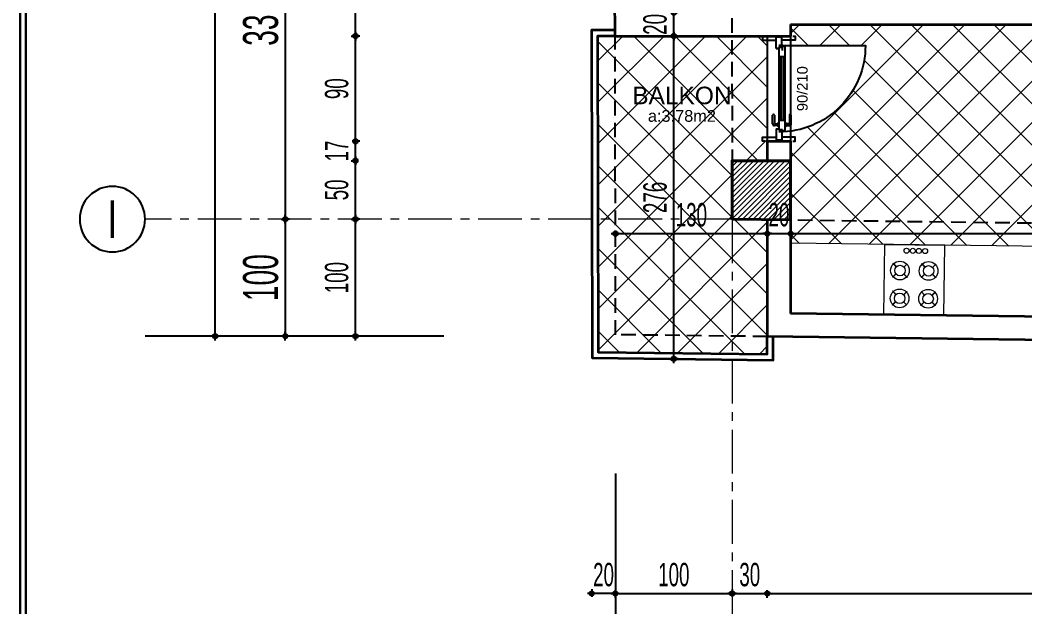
# Model space of a CAD drawing. Extents: x 386248 to 427517, y 4539405 to 4542296.
# Drawn here: x 395857 to 396717, y 4540018 to 4540519 of the extents above; entities that cross this region are included whole.
import ezdxf
from ezdxf.enums import TextEntityAlignment as Align

# ---------------------------------------------------------------- set-up
doc = ezdxf.new("R2010")
doc.units = 0
for name, pattern in [('CENTER', [2, 1.25, -0.25, 0.25, -0.25]), ('CENTERX2', [4, 2.5, -0.5, 0.5, -0.5]), ('DASHED2', [0.375, 0.25, -0.125]), ('DUZ', [0])]:
    doc.linetypes.add(name, pattern=pattern)
for name, color, linetype, lineweight in [('AKS', 251, 'CENTERX2', 20), ('AKS YAZISI', 4, 'Continuous', 25), ('ASIK', 3, 'Continuous', 20), ('DIŞ 2', 167, 'Continuous', 25), ('DUVAR', 4, 'Continuous', 35), ('GOR1', 51, 'Continuous', 25), ('kolon', 1, 'Continuous', 40), ('OLCU10', 2, 'Continuous', 25), ('tarama kolon', 8, 'Continuous', 13), ('tarama ıslak zemin', 216, 'Continuous', 9), ('TEFRİŞ', 103, 'Continuous', 18), ('YAZILAR', 1, 'Continuous', 30), ('ölçü20', 1, 'Continuous', 20)]:
    doc.layers.add(name, color=color, linetype=linetype, lineweight=lineweight)
for name, color, linetype in [('alan', 7, 'Continuous'), ('DIM', 7, 'Continuous'), ('duvar-kesim', 250, 'Continuous'), ('kapi', 16, 'Continuous'), ('kapi-yazi', 140, 'Continuous'), ('mahal', 7, 'Continuous'), ('Y-IMAR', 15, 'DUZ')]:
    doc.layers.add(name, color=color, linetype=linetype)
doc.styles.get("Standard").update_dxf_attribs({"font": 'arial.ttf'})
doc.styles.add('T', font='ISOt.shx', dxfattribs={"width": 0.6})
doc.styles.add('UNIV', font='', dxfattribs={"width": 0.7})
doc.styles.get('UNIV').set_extended_font_data('Comic Sans MS')
doc.dimstyles.new('DOT2', dxfattribs={"dimtxt": 20, "dimasz": 0.7, "dimexe": 5, "dimexo": 5, "dimgap": 6, "dimtad": 1, "dimdec": 0, "dimdsep": 46, "dimtxsty": 'T', "dimblk1": 'SEL2', "dimblk2": 'SEL2', "dimsah": 1, "dimcen": 0, "dimse1": 1, "dimse2": 1, "dimclrd": 256, "dimclre": 256, "dimclrt": 256, "dimadec": 0, "dimazin": 0, "dimtfac": 1, "dimtdec": 0, "dimtix": 1, "dimtmove": 2, "dimatfit": 3, "dimldrblk": 'SEL2', "dimfxl": 1, "dimtolj": 1, "dimtzin": 0, "dimarcsym": 0})
pattern_1 = [(45, (170792.406, 4604203.09), (-17.6776695, 17.6776695), []), (135, (170792.406, 4604203.09), (-17.6776695, -17.6776695), [])]

# ---------------------------------------------------------------- blocks, each defined once
blk = doc.blocks.new('Firin-3')
blk.add_lwpolyline([(-25.5, 0), (25.5, 0), (25.5, -60), (-25.5, -60)], close=True)
at = {"color": 8}
for points in [[(-18.33, -8.27), (-15.49, -11.11), (-15.67, -11.29), (-18.51, -8.45)], [(-6.09, -8.27), (-5.91, -8.45), (-8.75, -11.29), (-8.93, -11.11)], [(6.09, -8.27), (8.93, -11.11), (8.75, -11.29), (5.91, -8.45)], [(18.32, -8.27), (18.5, -8.45), (15.67, -11.29), (15.48, -11.11)], [(-18.2, -19.98), (-18.38, -19.79), (-15.54, -16.96), (-15.36, -17.14)], [(6.22, -19.98), (6.04, -19.79), (8.88, -16.96), (9.06, -17.14)], [(-9.07, -17.42), (-6.23, -20.26), (-6.05, -20.08), (-8.89, -17.24)], [(15.34, -17.42), (18.18, -20.26), (18.36, -20.08), (15.53, -17.24)], [(-18.43, -32.06), (-15.59, -34.89), (-15.77, -35.08), (-18.61, -32.24)], [(-6.19, -32.06), (-6.01, -32.24), (-8.85, -35.08), (-9.03, -34.89)], [(6.09, -32.06), (8.93, -34.89), (8.75, -35.08), (5.91, -32.24)], [(18.32, -32.06), (18.5, -32.24), (15.67, -35.08), (15.48, -34.89)], [(-18.3, -43.76), (-18.48, -43.58), (-15.64, -40.74), (-15.46, -40.92)], [(-9.17, -41.2), (-6.33, -44.04), (-6.15, -43.86), (-8.99, -41.02)], [(6.22, -43.76), (6.04, -43.58), (8.88, -40.74), (9.06, -40.92)], [(15.34, -41.2), (18.18, -44.04), (18.36, -43.86), (15.53, -41.02)]]:
    blk.add_lwpolyline(points, close=True, dxfattribs=at)
for centre, radius in [((-12.21, -14.07), 8.01), ((12.21, -14.07), 8.01), ((-12.21, -14.07), 4.49), ((12.21, -14.07), 4.49), ((-12.31, -37.85), 8.01), ((-12.31, -37.85), 4.49), ((12.21, -37.85), 8.01), ((12.21, -37.85), 4.49), ((-9.03, -54.83), 2.16), ((-3.78, -54.83), 2.16), ((1.34, -54.83), 2.16), ((6.77, -54.83), 2.16)]:
    blk.add_circle(centre, radius, dxfattribs=at)
blk = doc.blocks.new('fm-door1')
at = {"linetype": 'Continuous'}
for p, q in [((0, 2.5), (0, -2.5)), ((10, 2.5), (0, 2.5)), ((7.97, 3.18), (7.97, -0.03)), ((8.4, 2.76), (12.78, 2.76)), ((9, 5), (91, 5)), ((9, 5), (9, 3)), ((10, 3), (9, 3)), ((10, 3), (10, -0.5)), ((10, 3), (10, -0.5)), ((10, 0), (90, 0)), ((19, 5), (19, 0)), ((81, 5), (81, 0)), ((91, 3), (90, 3)), ((90, 3), (90, -0.5)), ((90, 2.5), (100, 2.5)), ((91, 5), (91, 3)), ((100, 2.5), (100, -2.5)), ((11, -2.5), (0, -2.5)), ((10, -0.5), (11, -0.5)), ((11, -0.5), (10, -0.5)), ((11, -0.5), (11, -2.5)), ((11, -2.5), (11, -0.5)), ((89, -2.5), (89, -0.5)), ((89, -0.5), (90, -0.5)), ((89, -2.5), (100, -2.5))]:
    blk.add_line(p, q, dxfattribs=at)
at = {"color": 8, "linetype": 'Continuous'}
for p, q in [((19, 3.5), (81, 3.5)), ((19, 1.5), (81, 1.5))]:
    blk.add_line(p, q, dxfattribs=at)
at = {"linetype": 'Continuous'}
for points in [[(85.76, 5.81), (85.76, 8.89, 0.414214), (84.24, 10.41), (75.86, 10.41, 1), (75.86, 8.89), (83.48, 8.89, -0.414214), (84.24, 8.13), (84.24, 5.81)], [(85.76, -0.81), (85.76, -3.89, -0.414214), (84.24, -5.41), (75.86, -5.41, -1), (75.86, -3.89), (83.48, -3.89, 0.414214), (84.24, -3.13), (84.24, -0.81)]]:
    blk.add_lwpolyline(points, format="xyb", dxfattribs=at)
for points in [[(86.9, 5), (86.9, 5.81), (83.1, 5.81), (83.1, 5)], [(86.9, 0), (86.9, -0.81), (83.1, -0.81), (83.1, 0)]]:
    blk.add_lwpolyline(points, dxfattribs=at)
blk.add_circle((8.4, 3.18), 0.426, dxfattribs=at)
blk = doc.blocks.new('SEL2')
at = {"layer": 'OLCU10'}
for p, q in [((5.25, 0), (-5.25, 0)), ((0, 5.25), (0, -3.95))]:
    blk.add_line(p, q, dxfattribs=at)
blk.add_circle((0, 0), 2.75, dxfattribs=at)
blk = doc.blocks.new('*D2148')
at = {"layer": 'Defpoints', "color": 0}
for p in [(396366.2, 4540334.33), (396496.17, 4540336.87), (396496.17, 4540334.33)]:
    blk.add_point(p, dxfattribs=at)
at = {"layer": 'DIM', "lineweight": -2}
blk.add_line((396366.9, 4540336.87), (396495.47, 4540336.87), dxfattribs=at)
at = {"layer": 'DIM', "linetype": 'ByBlock', "lineweight": -2, "xscale": 0.7, "yscale": 0.7, "zscale": 0.7, "rotation": 180}
blk.add_blockref('SEL2', (396366.2, 4540336.87), dxfattribs=at)
at = {"layer": 'DIM', "linetype": 'ByBlock', "lineweight": -2, "xscale": 0.7, "yscale": 0.7, "zscale": 0.7}
blk.add_blockref('SEL2', (396496.17, 4540336.87), dxfattribs=at)
at = {"layer": 'DIM', "insert": (396431.19, 4540352.87), "char_height": 20, "attachment_point": 5, "style": 'T'}
blk.add_mtext('\\A1;130', dxfattribs=at)
blk = doc.blocks.new('*D2149')
at = {"layer": 'Defpoints', "color": 0}
for p in [(396496.17, 4540334.33), (396516.17, 4540336.87), (396516.17, 4540336.87)]:
    blk.add_point(p, dxfattribs=at)
at = {"layer": 'DIM', "lineweight": -2}
for p, q in [((396495.47, 4540336.87), (396494.77, 4540336.87)), ((396496.17, 4540336.87), (396516.17, 4540336.87)), ((396516.87, 4540336.87), (396517.57, 4540336.87))]:
    blk.add_line(p, q, dxfattribs=at)
at = {"layer": 'DIM', "linetype": 'ByBlock', "lineweight": -2, "xscale": 0.7, "yscale": 0.7, "zscale": 0.7}
blk.add_blockref('SEL2', (396496.17, 4540336.87), dxfattribs=at)
at = {"layer": 'DIM', "linetype": 'ByBlock', "lineweight": -2, "xscale": 0.7, "yscale": 0.7, "zscale": 0.7, "rotation": 180}
blk.add_blockref('SEL2', (396516.17, 4540336.87), dxfattribs=at)
at = {"layer": 'DIM', "insert": (396506.17, 4540352.87), "char_height": 20, "attachment_point": 5, "style": 'T'}
blk.add_mtext('\\A1;20', dxfattribs=at)
blk = doc.blocks.new('*D2150')
at = {"layer": 'Defpoints', "color": 0}
for p in [(397013.73, 4540352.01), (396516.17, 4540336.87), (397013.73, 4540336.87)]:
    blk.add_point(p, dxfattribs=at)
at = {"layer": 'DIM', "lineweight": -2}
blk.add_line((396516.87, 4540336.87), (397013.03, 4540336.87), dxfattribs=at)
at = {"layer": 'DIM', "linetype": 'ByBlock', "lineweight": -2, "xscale": 0.7, "yscale": 0.7, "zscale": 0.7, "rotation": 180}
blk.add_blockref('SEL2', (396516.17, 4540336.87), dxfattribs=at)
at = {"layer": 'DIM', "linetype": 'ByBlock', "lineweight": -2, "xscale": 0.7, "yscale": 0.7, "zscale": 0.7}
blk.add_blockref('SEL2', (397013.73, 4540336.87), dxfattribs=at)
at = {"layer": 'DIM', "insert": (396764.95, 4540352.87), "char_height": 20, "attachment_point": 5, "style": 'T'}
blk.add_mtext('\\A1;498', dxfattribs=at)
blk = doc.blocks.new('*D2227')
at = {"layer": 'Defpoints', "color": 0}
for p in [(396416.17, 4540505.76), (396416.45, 4540505.76), (396416.45, 4540229.82)]:
    blk.add_point(p, dxfattribs=at)
at = {"layer": 'DIM', "lineweight": -2}
blk.add_line((396416.17, 4540230.52), (396416.17, 4540505.06), dxfattribs=at)
at = {"layer": 'DIM', "linetype": 'ByBlock', "lineweight": -2, "xscale": 0.7, "yscale": 0.7, "zscale": 0.7}
for p, rotation in [((396416.17, 4540505.76), 90), ((396416.17, 4540229.82), 270)]:
    blk.add_blockref('SEL2', p, dxfattribs=dict(at, rotation=rotation))
at = {"layer": 'DIM', "insert": (396400.17, 4540367.79), "char_height": 20, "attachment_point": 5, "rotation": 90, "style": 'T'}
blk.add_mtext('\\A1;276', dxfattribs=at)
blk = doc.blocks.new('*D2228')
at = {"layer": 'Defpoints', "color": 0}
for p in [(396416.17, 4540525.76), (396440.81, 4540525.76), (396416.45, 4540505.76)]:
    blk.add_point(p, dxfattribs=at)
at = {"layer": 'DIM', "lineweight": -2}
for p, q in [((396416.17, 4540526.46), (396416.17, 4540527.16)), ((396416.17, 4540505.76), (396416.17, 4540525.76)), ((396416.17, 4540505.06), (396416.17, 4540504.36))]:
    blk.add_line(p, q, dxfattribs=at)
at = {"layer": 'DIM', "linetype": 'ByBlock', "lineweight": -2, "xscale": 0.7, "yscale": 0.7, "zscale": 0.7}
for p, rotation in [((396416.17, 4540525.76), 270), ((396416.17, 4540505.76), 90)]:
    blk.add_blockref('SEL2', p, dxfattribs=dict(at, rotation=rotation))
at = {"layer": 'DIM', "insert": (396400.17, 4540515.76), "char_height": 20, "attachment_point": 5, "rotation": 90, "style": 'T'}
blk.add_mtext('\\A1;20', dxfattribs=at)
blk = doc.blocks.new('KOLONLAR 444')
at = {"layer": 'tarama kolon'}
h = blk.add_hatch(dxfattribs=at)
h.set_pattern_fill('ANSI31', color=256)
h.set_pattern_definition([(45, (2287.4398, -3197.0584), (-2.2450640303, 2.2450640303), [])])
h.paths.add_polyline_path([(397483.55, 4544385.72), (397513.55, 4544385.72), (397513.55, 4544325.72), (397483.55, 4544325.72)])
h.paths.add_polyline_path([(397798.09, 4544357.72), (397798.09, 4544337.72), (397798.09, 4544327.72), (397858.09, 4544327.72), (397857.1, 4544357.72)])
h.paths.add_polyline_path([(397123.55, 4544817.33), (397183.55, 4544817.33), (397183.55, 4544787.33), (397123.55, 4544787.33)])
h.paths.add_polyline_path([(397812.71, 4543913.72), (397812.71, 4543893.72), (397812.71, 4543875.72), (397872.97, 4543875.72), (397872.38, 4543893.72), (397871.72, 4543913.72)])
h.paths.add_polyline_path([(397834.59, 4543572.84), (397834.59, 4543523.46), (397884.59, 4543522.84), (397882.95, 4543572.84)])
h.paths.add_polyline_path([(396633.46, 4544777.33), (396633.46, 4544797.33), (396633.46, 4544817.33), (396573.46, 4544817.33), (396573.5, 4544797.33), (396573.54, 4544777.33)])
h.paths.add_polyline_path([(396625.99, 4543538.54), (396625.99, 4543589.16), (396575.89, 4543589.16), (396575.99, 4543539.16)])
h.paths.add_polyline_path([(397483.55, 4543935.72), (397513.55, 4543935.72), (397513.55, 4543875.72), (397483.55, 4543875.72)])
h.paths.add_polyline_path([(397123.55, 4543875.72), (397123.55, 4543905.72), (397183.55, 4543905.72), (397183.55, 4543875.72)])
h.paths.add_polyline_path([(397373.55, 4544180.72), (397348.55, 4544180.72), (397148.55, 4544180.72), (397148.55, 4544360.72), (397348.55, 4544360.72), (397373.55, 4544360.72), (397373.55, 4544385.72), (397123.55, 4544385.72), (397123.55, 4544155.72), (397123.55, 4544085.72), (397148.55, 4544085.72), (397148.55, 4544155.72), (397373.55, 4544155.72)])
h.paths.add_polyline_path([(397781.97, 4544817.33), (397781.97, 4544797.33), (397781.97, 4544777.33), (397843.29, 4544777.33), (397842.63, 4544797.33), (397841.97, 4544817.33)])
h.paths.add_polyline_path([(396574.84, 4544120.72), (396634.84, 4544120.72), (396634.84, 4544080.72), (396574.92, 4544080.72)])
h.paths.add_polyline_path([(397458.55, 4543528.15), (397458.55, 4543587.78), (397488.55, 4543587.78), (397488.55, 4543527.78)])
h.paths.add_polyline_path([(397453.55, 4544817.33), (397513.55, 4544817.33), (397513.55, 4544787.33), (397453.55, 4544787.33)])
h.paths.add_polyline_path([(397153.55, 4543605.72), (397133.55, 4543605.72), (397123.55, 4543605.72), (397123.55, 4543532.33), (397153.55, 4543531.96), (397153.55, 4543595.72)])
h.paths.add_polyline_path([(396634.04, 4544485.72), (396634.04, 4544505.72), (396634.04, 4544515.72), (396633.46, 4544525.72), (396613.46, 4544525.72), (396574.04, 4544525.72), (396574.12, 4544485.72)])
at = {"layer": 'kolon'}
blk.add_lwpolyline([(396625.99, 4543538.54), (396625.99, 4543589.16), (396575.89, 4543589.16), (396575.99, 4543539.16)], close=True, dxfattribs=at)
blk = doc.blocks.new('AKS-NO')
blk.add_circle((0, 0), 35)
at = {"color": 7, "style": 'UNIV', "width": 0.7}
blk.add_attdef('AKS-NO', text='', height=40, dxfattribs=at).set_placement((0, 0), align=Align.MIDDLE)
blk = doc.blocks.new('*D2407')
at = {"layer": 'Defpoints', "color": 0}
for p in [(396023.65, 4541627.38), (396048.9, 4541627.38), (396048.9, 4540249.21)]:
    blk.add_point(p, dxfattribs=at)
at = {"layer": 'DIŞ 2', "lineweight": -2}
blk.add_line((396023.65, 4540249.91), (396023.65, 4541626.68), dxfattribs=at)
at = {"layer": 'DIŞ 2', "linetype": 'ByBlock', "lineweight": -2, "xscale": 0.7, "yscale": 0.7, "zscale": 0.7}
for p, rotation in [((396023.65, 4541627.38), 90), ((396023.65, 4540249.21), 270)]:
    blk.add_blockref('SEL2', p, dxfattribs=dict(at, rotation=rotation))
at = {"layer": 'DIŞ 2', "insert": (396002.65, 4540938.29), "char_height": 30, "attachment_point": 5, "rotation": 90, "style": 'T'}
blk.add_mtext('\\A1;1378', dxfattribs=at)
blk = doc.blocks.new('*D2416')
at = {"layer": 'ASIK', "lineweight": -2}
blk.add_line((396083.65, 4540685.06), (396083.65, 4540349.91), dxfattribs=at)
at = {"layer": 'Defpoints', "color": 0}
for p in [(396111, 4540685.76), (396083.65, 4540349.21), (396111.56, 4540349.21)]:
    blk.add_point(p, dxfattribs=at)
at = {"layer": 'ASIK', "linetype": 'ByBlock', "lineweight": -2, "xscale": 0.7, "yscale": 0.7, "zscale": 0.7}
for p, rotation in [((396083.65, 4540685.76), 90), ((396083.65, 4540349.21), 270)]:
    blk.add_blockref('SEL2', p, dxfattribs=dict(at, rotation=rotation))
at = {"layer": 'ASIK', "insert": (396062.65, 4540517.49), "char_height": 30, "attachment_point": 5, "rotation": 90, "style": 'T'}
blk.add_mtext('\\A1;337', dxfattribs=at)
blk = doc.blocks.new('*D2417')
at = {"layer": 'Defpoints', "color": 0}
for p in [(396111.56, 4540349.21), (396083.65, 4540249.21), (396111.56, 4540249.21)]:
    blk.add_point(p, dxfattribs=at)
at = {"layer": 'GOR1', "lineweight": -2}
blk.add_line((396083.65, 4540348.51), (396083.65, 4540249.91), dxfattribs=at)
at = {"layer": 'GOR1', "linetype": 'ByBlock', "lineweight": -2, "xscale": 0.7, "yscale": 0.7, "zscale": 0.7}
for p, rotation in [((396083.65, 4540349.21), 90), ((396083.65, 4540249.21), 270)]:
    blk.add_blockref('SEL2', p, dxfattribs=dict(at, rotation=rotation))
at = {"layer": 'GOR1', "insert": (396062.65, 4540299.21), "char_height": 30, "attachment_point": 5, "rotation": 90, "style": 'T'}
blk.add_mtext('\\A1;100', dxfattribs=at)
blk = doc.blocks.new('*D2418')
at = {"layer": 'Defpoints', "color": 0}
for p in [(396143.65, 4540349.21), (396466.17, 4540349.21), (396219.41, 4540249.21)]:
    blk.add_point(p, dxfattribs=at)
at = {"layer": 'ölçü20', "lineweight": -2}
blk.add_line((396143.65, 4540249.91), (396143.65, 4540348.51), dxfattribs=at)
at = {"layer": 'ölçü20', "linetype": 'ByBlock', "lineweight": -2, "xscale": 0.7, "yscale": 0.7, "zscale": 0.7}
for p, rotation in [((396143.65, 4540349.21), 90), ((396143.65, 4540249.21), 270)]:
    blk.add_blockref('SEL2', p, dxfattribs=dict(at, rotation=rotation))
at = {"layer": 'ölçü20', "insert": (396127.65, 4540299.21), "char_height": 20, "attachment_point": 5, "rotation": 90, "style": 'T'}
blk.add_mtext('\\A1;100', dxfattribs=at)
blk = doc.blocks.new('*D2419')
at = {"layer": 'Defpoints', "color": 0}
for p in [(396143.65, 4540399.21), (396466.08, 4540399.21), (396466.17, 4540349.21)]:
    blk.add_point(p, dxfattribs=at)
at = {"layer": 'ölçü20', "lineweight": -2}
blk.add_line((396143.65, 4540349.91), (396143.65, 4540398.51), dxfattribs=at)
at = {"layer": 'ölçü20', "linetype": 'ByBlock', "lineweight": -2, "xscale": 0.7, "yscale": 0.7, "zscale": 0.7}
for p, rotation in [((396143.65, 4540399.21), 90), ((396143.65, 4540349.21), 270)]:
    blk.add_blockref('SEL2', p, dxfattribs=dict(at, rotation=rotation))
at = {"layer": 'ölçü20', "insert": (396127.65, 4540374.21), "char_height": 20, "attachment_point": 5, "rotation": 90, "style": 'T'}
blk.add_mtext('\\A1;50', dxfattribs=at)
blk = doc.blocks.new('*D2420')
at = {"layer": 'Defpoints', "color": 0}
for p in [(396143.65, 4540415.76), (396496.17, 4540415.76), (396466.08, 4540399.21)]:
    blk.add_point(p, dxfattribs=at)
at = {"layer": 'ölçü20', "lineweight": -2}
for p, q in [((396143.65, 4540416.46), (396143.65, 4540417.16)), ((396143.65, 4540399.21), (396143.65, 4540415.76)), ((396143.65, 4540398.51), (396143.65, 4540397.81))]:
    blk.add_line(p, q, dxfattribs=at)
at = {"layer": 'ölçü20', "linetype": 'ByBlock', "lineweight": -2, "xscale": 0.7, "yscale": 0.7, "zscale": 0.7}
for p, rotation in [((396143.65, 4540415.76), 270), ((396143.65, 4540399.21), 90)]:
    blk.add_blockref('SEL2', p, dxfattribs=dict(at, rotation=rotation))
at = {"layer": 'ölçü20', "insert": (396127.65, 4540407.49), "char_height": 20, "attachment_point": 5, "rotation": 90, "style": 'T'}
blk.add_mtext('\\A1;17', dxfattribs=at)
blk = doc.blocks.new('*D2421')
at = {"layer": 'Defpoints', "color": 0}
for p in [(396143.65, 4540505.76), (396480.09, 4540505.76), (396496.17, 4540415.76)]:
    blk.add_point(p, dxfattribs=at)
at = {"layer": 'ölçü20', "lineweight": -2}
blk.add_line((396143.65, 4540416.46), (396143.65, 4540505.06), dxfattribs=at)
at = {"layer": 'ölçü20', "linetype": 'ByBlock', "lineweight": -2, "xscale": 0.7, "yscale": 0.7, "zscale": 0.7}
for p, rotation in [((396143.65, 4540505.76), 90), ((396143.65, 4540415.76), 270)]:
    blk.add_blockref('SEL2', p, dxfattribs=dict(at, rotation=rotation))
at = {"layer": 'ölçü20', "insert": (396127.65, 4540460.76), "char_height": 20, "attachment_point": 5, "rotation": 90, "style": 'T'}
blk.add_mtext('\\A1;90', dxfattribs=at)
blk = doc.blocks.new('*D2422')
at = {"layer": 'Defpoints', "color": 0}
for p in [(396143.65, 4540628.2), (396345.63, 4540628.2), (396480.09, 4540505.76)]:
    blk.add_point(p, dxfattribs=at)
at = {"layer": 'ölçü20', "lineweight": -2}
blk.add_line((396143.65, 4540506.46), (396143.65, 4540627.5), dxfattribs=at)
at = {"layer": 'ölçü20', "linetype": 'ByBlock', "lineweight": -2, "xscale": 0.7, "yscale": 0.7, "zscale": 0.7}
for p, rotation in [((396143.65, 4540628.2), 90), ((396143.65, 4540505.76), 270)]:
    blk.add_blockref('SEL2', p, dxfattribs=dict(at, rotation=rotation))
at = {"layer": 'ölçü20', "insert": (396127.65, 4540566.98), "char_height": 20, "attachment_point": 5, "rotation": 90, "style": 'T'}
blk.add_mtext('\\A1;122', dxfattribs=at)
blk = doc.blocks.new('*D2443')
at = {"layer": 'Defpoints', "color": 0}
for p in [(396466.17, 4540349.21), (396366.17, 4540121.01), (396466.17, 4540029.21)]:
    blk.add_point(p, dxfattribs=at)
at = {"layer": 'ölçü20', "lineweight": -2}
blk.add_line((396366.87, 4540029.21), (396465.47, 4540029.21), dxfattribs=at)
at = {"layer": 'ölçü20', "linetype": 'ByBlock', "lineweight": -2, "xscale": 0.7, "yscale": 0.7, "zscale": 0.7, "rotation": 180}
blk.add_blockref('SEL2', (396366.17, 4540029.21), dxfattribs=at)
at = {"layer": 'ölçü20', "linetype": 'ByBlock', "lineweight": -2, "xscale": 0.7, "yscale": 0.7, "zscale": 0.7}
blk.add_blockref('SEL2', (396466.17, 4540029.21), dxfattribs=at)
at = {"layer": 'ölçü20', "insert": (396416.17, 4540045.21), "char_height": 20, "attachment_point": 5, "style": 'T'}
blk.add_mtext('\\A1;100', dxfattribs=at)
blk = doc.blocks.new('*D2444')
at = {"layer": 'Defpoints', "color": 0}
for p in [(396466.17, 4540349.21), (396496.17, 4540282.16), (396496.17, 4540029.21)]:
    blk.add_point(p, dxfattribs=at)
at = {"layer": 'ölçü20', "lineweight": -2}
for p, q in [((396465.47, 4540029.21), (396464.77, 4540029.21)), ((396466.17, 4540029.21), (396496.17, 4540029.21)), ((396496.87, 4540029.21), (396497.57, 4540029.21))]:
    blk.add_line(p, q, dxfattribs=at)
at = {"layer": 'ölçü20', "linetype": 'ByBlock', "lineweight": -2, "xscale": 0.7, "yscale": 0.7, "zscale": 0.7}
blk.add_blockref('SEL2', (396466.17, 4540029.21), dxfattribs=at)
at = {"layer": 'ölçü20', "linetype": 'ByBlock', "lineweight": -2, "xscale": 0.7, "yscale": 0.7, "zscale": 0.7, "rotation": 180}
blk.add_blockref('SEL2', (396496.17, 4540029.21), dxfattribs=at)
at = {"layer": 'ölçü20', "insert": (396481.17, 4540045.21), "char_height": 20, "attachment_point": 5, "style": 'T'}
blk.add_mtext('\\A1;30', dxfattribs=at)
blk = doc.blocks.new('*D2445')
at = {"layer": 'Defpoints', "color": 0}
for p in [(396496.17, 4540282.16), (397106.03, 4540231.22), (397106.03, 4540029.21)]:
    blk.add_point(p, dxfattribs=at)
at = {"layer": 'ölçü20', "lineweight": -2}
blk.add_line((396496.87, 4540029.21), (397105.33, 4540029.21), dxfattribs=at)
at = {"layer": 'ölçü20', "linetype": 'ByBlock', "lineweight": -2, "xscale": 0.7, "yscale": 0.7, "zscale": 0.7, "rotation": 180}
blk.add_blockref('SEL2', (396496.17, 4540029.21), dxfattribs=at)
at = {"layer": 'ölçü20', "linetype": 'ByBlock', "lineweight": -2, "xscale": 0.7, "yscale": 0.7, "zscale": 0.7}
blk.add_blockref('SEL2', (397106.03, 4540029.21), dxfattribs=at)
at = {"layer": 'ölçü20', "insert": (396801.1, 4540045.21), "char_height": 20, "attachment_point": 5, "style": 'T'}
blk.add_mtext('\\A1;610', dxfattribs=at)
blk = doc.blocks.new('*D2454')
at = {"layer": 'Defpoints', "color": 0}
for p in [(396345.87, 4540049.23), (396366.17, 4540049.23), (396345.87, 4540029.21)]:
    blk.add_point(p, dxfattribs=at)
at = {"layer": 'ölçü20', "lineweight": -2}
for p, q in [((396345.17, 4540029.21), (396344.47, 4540029.21)), ((396366.17, 4540029.21), (396345.87, 4540029.21)), ((396366.87, 4540029.21), (396367.57, 4540029.21))]:
    blk.add_line(p, q, dxfattribs=at)
at = {"layer": 'ölçü20', "linetype": 'ByBlock', "lineweight": -2, "xscale": 0.7, "yscale": 0.7, "zscale": 0.7}
blk.add_blockref('SEL2', (396345.87, 4540029.21), dxfattribs=at)
at = {"layer": 'ölçü20', "linetype": 'ByBlock', "lineweight": -2, "xscale": 0.7, "yscale": 0.7, "zscale": 0.7, "rotation": 180}
blk.add_blockref('SEL2', (396366.17, 4540029.21), dxfattribs=at)
at = {"layer": 'ölçü20', "insert": (396356.02, 4540045.21), "char_height": 20, "attachment_point": 5, "style": 'T'}
blk.add_mtext('\\A1;20', dxfattribs=at)

msp = doc.modelspace()

# ---------------------------------------------------------------- hatches: boundary and pattern name
at = {"layer": 'tarama ıslak zemin'}
h = msp.add_hatch(dxfattribs=at)
h.set_pattern_fill('ANSI37', color=251, scale=200, angle=180, style=0)
h.set_pattern_definition(pattern_1)
h.paths.add_polyline_path([(396516.174, 4540328.584), (396596.725, 4540327.579), (396647.721, 4540326.943), (396940.938, 4540323.284), (396941, 4540328.284), (396941.013, 4540329.284), (396941.063, 4540333.283), (397002.058, 4540332.522), (397002.083, 4540334.522), (396996.083, 4540334.597), (396996.096, 4540335.597), (397006.095, 4540335.472), (397006.083, 4540334.472), (397005.083, 4540334.485), (397005.058, 4540332.485), (397011.057, 4540332.41), (397011.007, 4540328.41), (397010.995, 4540327.41), (397010.933, 4540322.411), (397013.733, 4540322.376), (397013.733, 4540342.377), (396516.174, 4540348.586)])
h.paths.add_polyline_path([(396744.525, 4540372.873), (396785.382, 4540372.873), (396785.382, 4540332.873), (396744.525, 4540332.873)], flags=9)
h.paths.add_polyline_path([(396516.174, 4540348.586), (397013.733, 4540342.377), (397013.733, 4540415.762), (397013.733, 4540425.762), (397013.733, 4540429.262), (397013.733, 4540433.932, -0.3945442), (396944.733, 4540507.762), (397013.733, 4540507.762), (397013.733, 4540512.262), (397009.733, 4540512.262), (397009.733, 4540515.762), (396516.174, 4540515.762), (396516.174, 4540505.762), (396516.174, 4540502.262), (396516.174, 4540497.762), (396580.174, 4540497.762, -0.3750467), (396516.174, 4540424.441), (396516.174, 4540419.262), (396516.174, 4540415.762), (396516.174, 4540399.21)])
h.paths.add_polyline_path([(397005.161, 4540372.873), (397032.304, 4540372.873), (397032.304, 4540332.873), (397005.161, 4540332.873)], flags=9)
h.paths.add_polyline_path([(396742.195, 4540507.191), (396742.195, 4540534.334), (396782.195, 4540534.334), (396782.195, 4540507.191)], flags=9)
h.paths.add_polyline_path([(396816.698, 4540408.502), (396886.473, 4540408.502), (396886.473, 4540393.29), (396816.698, 4540393.29)], flags=24)
h.paths.add_polyline_path([(396806.435, 4540429.711), (396898.481, 4540429.711), (396898.481, 4540406.955), (396806.435, 4540406.955)], flags=24)
h.paths.add_polyline_path([(396742.195, 4540372.605), (396742.195, 4540408.319), (396782.195, 4540408.319), (396782.195, 4540372.605)], flags=24)
h = msp.add_hatch(dxfattribs=at)
h.set_pattern_fill('ANSI37', color=251, scale=200, angle=180, style=0)
h.set_pattern_definition(pattern_1)
h.paths.add_polyline_path([(396496.174, 4540399.21), (396496.174, 4540415.762), (396496.174, 4540419.262), (396496.174, 4540502.262), (396492.174, 4540502.262), (396492.174, 4540505.762), (396465.865, 4540505.762), (396466.075, 4540399.21)])
h.paths.add_polyline_path([(396466.174, 4540349.21), (396466.075, 4540399.21), (396465.865, 4540505.762), (396365.864, 4540505.762), (396366.174, 4540349.21)])
h.paths.add_polyline_path([(396378.38, 4540466.484), (396467.643, 4540466.484), (396467.643, 4540443.462), (396378.38, 4540443.462)], flags=9)
h.paths.add_polyline_path([(396380.174, 4540347.649), (396380.174, 4540387.935), (396420.174, 4540387.935), (396420.174, 4540347.649)], flags=9)
h.paths.add_polyline_path([(396411.903, 4540372.873), (396450.474, 4540372.873), (396450.474, 4540332.873), (396411.903, 4540332.873)], flags=9)
h.paths.add_polyline_path([(396466.174, 4540234.201), (396496.174, 4540233.827), (396496.174, 4540248.828), (396466.174, 4540249.202)])
h.paths.add_polyline_path([(396466.174, 4540249.202), (396496.174, 4540248.828), (396496.174, 4540348.836), (396466.174, 4540349.21)])
h.paths.add_polyline_path([(396466.174, 4540249.202), (396466.174, 4540349.21), (396366.174, 4540349.21), (396366.369, 4540250.447)])
h.paths.add_polyline_path([(396351.174, 4540349.21), (396351.398, 4540235.633), (396466.174, 4540234.201), (396466.174, 4540249.202), (396366.369, 4540250.447), (396366.174, 4540349.21)])
h.paths.add_polyline_path([(396366.174, 4540349.21), (396365.864, 4540505.762), (396350.864, 4540505.762), (396351.174, 4540349.21)])
h.paths.add_polyline_path([(396391.985, 4540445.009), (396453.99, 4540445.009), (396453.99, 4540429.791), (396391.985, 4540429.791)], flags=24)

# ---------------------------------------------------------------- linework, layer by layer
at = {"layer": 'AKS', "linetype": 'CENTER', "ltscale": 30}
for q in [(395963.648, 4540349.21), (396466.174, 4539849.21)]:
    msp.add_line((396466.174, 4540349.21), q, dxfattribs=at)
at = {"layer": 'DUVAR'}
for p, q in [((396365.864, 4540505.762), (396364.224, 4541335.762)), ((396516.174, 4540515.762), (397023.733, 4540515.762)), ((396516.174, 4540515.762), (396516.174, 4540505.762)), ((396365.864, 4540505.762), (396516.174, 4540505.762)), ((396496.174, 4540505.762), (396516.174, 4540505.762)), ((396496.174, 4540415.762), (396496.174, 4540399.21)), ((396496.174, 4540415.762), (396516.174, 4540415.762)), ((396516.174, 4540415.762), (396516.174, 4540268.58)), ((396496.174, 4540348.836), (396496.174, 4540248.828)), ((397013.733, 4540262.371), (396516.174, 4540268.58)), ((397106.155, 4540241.216), (396496.174, 4540248.828))]:
    msp.add_line(p, q, dxfattribs=at)
for points in [[(396365.864, 4540510.762), (396345.855, 4540510.762), (396346.408, 4540230.695), (396501.174, 4540228.764), (396501.174, 4540248.828)], [(396365.864, 4540505.762), (396350.864, 4540505.762), (396351.398, 4540235.633), (396496.174, 4540233.827), (396496.174, 4540248.828)]]:
    msp.add_lwpolyline(points, dxfattribs=at)
at = {"layer": 'duvar-kesim'}
for p, q in [((396496.174, 4540505.762), (396496.174, 4540415.762)), ((396516.174, 4540505.762), (396516.174, 4540415.762))]:
    msp.add_line(p, q, dxfattribs=at)
at = {"layer": 'GOR1'}
for p, q in [((396219.414, 4540249.21), (395963.648, 4540249.21)), ((396366.174, 4540131.789), (396366.174, 4539849.21))]:
    msp.add_line(p, q, dxfattribs=at)
at = {"layer": 'kapi'}
for points in [[(396494.174, 4540505.762), (396492.174, 4540505.762), (396492.174, 4540502.262), (396503.674, 4540502.262)], [(396518.174, 4540505.762), (396520.174, 4540505.762), (396520.174, 4540502.262), (396508.674, 4540502.262)], [(396494.174, 4540415.762), (396492.174, 4540415.762), (396492.174, 4540419.262), (396503.674, 4540419.262)], [(396518.174, 4540415.762), (396520.174, 4540415.762), (396520.174, 4540419.262), (396508.674, 4540419.262)]]:
    msp.add_lwpolyline(points, dxfattribs=at)
msp.add_lwpolyline([(396506.174, 4540497.762), (396580.174, 4540497.762, -0.4142136), (396506.174, 4540423.762, -0.4142136)], format="xyb", dxfattribs=at)
at = {"layer": 'TEFRİŞ'}
msp.add_line((397013.733, 4540322.376), (396516.174, 4540328.584), dxfattribs=at)
at = {"layer": 'Y-IMAR', "linetype": 'DASHED2', "ltscale": 50}
msp.add_lwpolyline([(397732.154, 4541627.375), (396463.648, 4541627.375), (396466.174, 4540349.21), (397774.777, 4540332.881)], close=True, dxfattribs=at)
msp.add_lwpolyline([(396496.174, 4540248.828), (396366.369, 4540250.447), (396365.864, 4540505.762)], dxfattribs=at)
at = {"layer": 'YAZILAR', "color": 133, "ltscale": 5}
for points in [[(395856.649, 4542285.7), (398375.858, 4542285.7), (398375.858, 4539415.231), (395856.649, 4539415.231)], [(395861.649, 4542280.7), (398370.858, 4542280.7), (398370.858, 4539420.231), (395861.649, 4539420.231)]]:
    msp.add_lwpolyline(points, close=True, dxfattribs=at)

# ---------------------------------------------------------------- block references
at = {"layer": 'AKS YAZISI'}
ref = msp.add_blockref('AKS-NO', (395935.648, 4540349.21), dxfattribs=dict(at, xscale=-0.8000000000029103, yscale=0.8000000000029103, zscale=0.8, rotation=180.0000000005319))
ref.add_attrib('AKS-NO', 'I', dxfattribs={"layer": '0', "color": 7, "height": 32, "style": 'UNIV', "width": 0.7}).set_placement((395935.648, 4540349.21), align=Align.MIDDLE)
at = {"layer": 'kapi', "xscale": 0.8799999999999999, "zscale": 0.88, "rotation": 270}
msp.add_blockref('fm-door1', (396506.174, 4540504.762), dxfattribs=at)
at = {"layer": 'kolon'}
msp.add_blockref('KOLONLAR 444', (-109.815, -3189.955), dxfattribs=at)
at = {"layer": 'TEFRİŞ', "rotation": 179.2850921387032}
msp.add_blockref('Firin-3', (396621.475, 4540267.266), dxfattribs=at)

# ---------------------------------------------------------------- texts
at = {"layer": 'alan'}
msp.add_text('a:3.78m2', height=10, dxfattribs=at).set_placement((396423.103, 4540432.468), align=Align.CENTER)
at = {"layer": 'kapi-yazi'}
msp.add_text('90/210', height=9, rotation=90.000004, dxfattribs=at).set_placement((396526.174, 4540460.762), align=Align.MIDDLE_CENTER)
at = {"layer": 'mahal'}
msp.add_text('BALKON', height=15, dxfattribs=at).set_placement((396423.103, 4540447.468), align=Align.CENTER)

# ---------------------------------------------------------------- dimensions: what is measured, and where the dimension line sits
at = {"layer": 'ASIK'}
dim = msp.add_linear_dim(base=(396083.648, 4540349.21), p1=(396110.998, 4540685.762), p2=(396111.56, 4540349.21), angle=90, dimstyle='DOT2', override={"dimtxt": 30, "dimtxsty": 'T', "dimldrblk": 'SEL2'}, dxfattribs=at)
dim.commit()
dim.dimension.update_dxf_attribs({"geometry": '*D2416', "text_midpoint": (396062.648, 4540517.486)})
at = {"layer": 'DIM'}
for base, p1, p2, picture, middle in [((396416.174, 4540525.762), (396416.449, 4540505.762), (396440.807, 4540525.762), '*D2228', (396400.174, 4540515.762)), ((396416.174, 4540505.762), (396416.449, 4540229.821), (396416.449, 4540505.762), '*D2227', (396400.174, 4540367.792))]:
    dim = msp.add_linear_dim(base=base, p1=p1, p2=p2, angle=90, dimstyle='DOT2', dxfattribs=at)
    dim.commit()
    dim.dimension.update_dxf_attribs({"geometry": picture, "text_midpoint": middle})
for base, p1, p2, picture, middle in [((396496.174, 4540336.873), (396366.203, 4540334.331), (396496.174, 4540334.331), '*D2148', (396431.189, 4540352.873)), ((396516.174, 4540336.873), (396496.174, 4540334.331), (396516.174, 4540336.873), '*D2149', (396506.174, 4540352.873)), ((397013.733, 4540336.873), (396516.174, 4540336.873), (397013.733, 4540352.008), '*D2150', (396764.953, 4540352.873))]:
    dim = msp.add_linear_dim(base=base, p1=p1, p2=p2, dimstyle='DOT2', dxfattribs=at)
    dim.commit()
    dim.dimension.update_dxf_attribs({"geometry": picture, "text_midpoint": middle})
at = {"layer": 'DIŞ 2'}
dim = msp.add_linear_dim(base=(396023.648, 4541627.375), p1=(396048.904, 4540249.21), p2=(396048.904, 4541627.375), angle=90, dimstyle='DOT2', override={"dimtxt": 30, "dimtxsty": 'T', "dimldrblk": 'SEL2'}, dxfattribs=at)
dim.commit()
dim.dimension.update_dxf_attribs({"geometry": '*D2407', "text_midpoint": (396002.648, 4540938.293)})
at = {"layer": 'GOR1'}
dim = msp.add_linear_dim(base=(396083.648, 4540249.21), p1=(396111.56, 4540349.21), p2=(396111.56, 4540249.21), angle=90, dimstyle='DOT2', override={"dimtxt": 30, "dimtxsty": 'T', "dimldrblk": 'SEL2'}, dxfattribs=at)
dim.commit()
dim.dimension.update_dxf_attribs({"geometry": '*D2417', "text_midpoint": (396062.648, 4540299.21)})
at = {"layer": 'ölçü20'}
for base, p1, p2, picture, middle in [((396143.648, 4540628.201), (396480.093, 4540505.762), (396345.632, 4540628.201), '*D2422', (396127.648, 4540566.982)), ((396143.648, 4540505.762), (396496.174, 4540415.762), (396480.093, 4540505.762), '*D2421', (396127.648, 4540460.762)), ((396143.648, 4540415.762), (396466.075, 4540399.21), (396496.174, 4540415.762), '*D2420', (396127.648, 4540407.486)), ((396143.648, 4540399.21), (396466.174, 4540349.21), (396466.075, 4540399.21), '*D2419', (396127.648, 4540374.21)), ((396143.648, 4540349.21), (396219.414, 4540249.21), (396466.174, 4540349.21), '*D2418', (396127.648, 4540299.21))]:
    dim = msp.add_linear_dim(base=base, p1=p1, p2=p2, angle=90, dimstyle='DOT2', override={"dimtxsty": 'T', "dimldrblk": 'SEL2'}, dxfattribs=at)
    dim.commit()
    dim.dimension.update_dxf_attribs({"geometry": picture, "text_midpoint": middle})
for base, p1, p2, picture, middle in [((396466.174, 4540029.21), (396366.174, 4540121.008), (396466.174, 4540349.21), '*D2443', (396416.174, 4540045.21)), ((396496.174, 4540029.21), (396466.174, 4540349.21), (396496.174, 4540282.164), '*D2444', (396481.174, 4540045.21)), ((397106.03, 4540029.21), (396496.174, 4540282.164), (397106.03, 4540231.217), '*D2445', (396801.102, 4540045.21)), ((396345.873, 4540029.21), (396366.174, 4540049.234), (396345.873, 4540049.234), '*D2454', (396356.023, 4540045.21))]:
    dim = msp.add_linear_dim(base=base, p1=p1, p2=p2, dimstyle='DOT2', dxfattribs=at)
    dim.commit()
    dim.dimension.update_dxf_attribs({"geometry": picture, "text_midpoint": middle})

doc.saveas('drawing.dxf')
